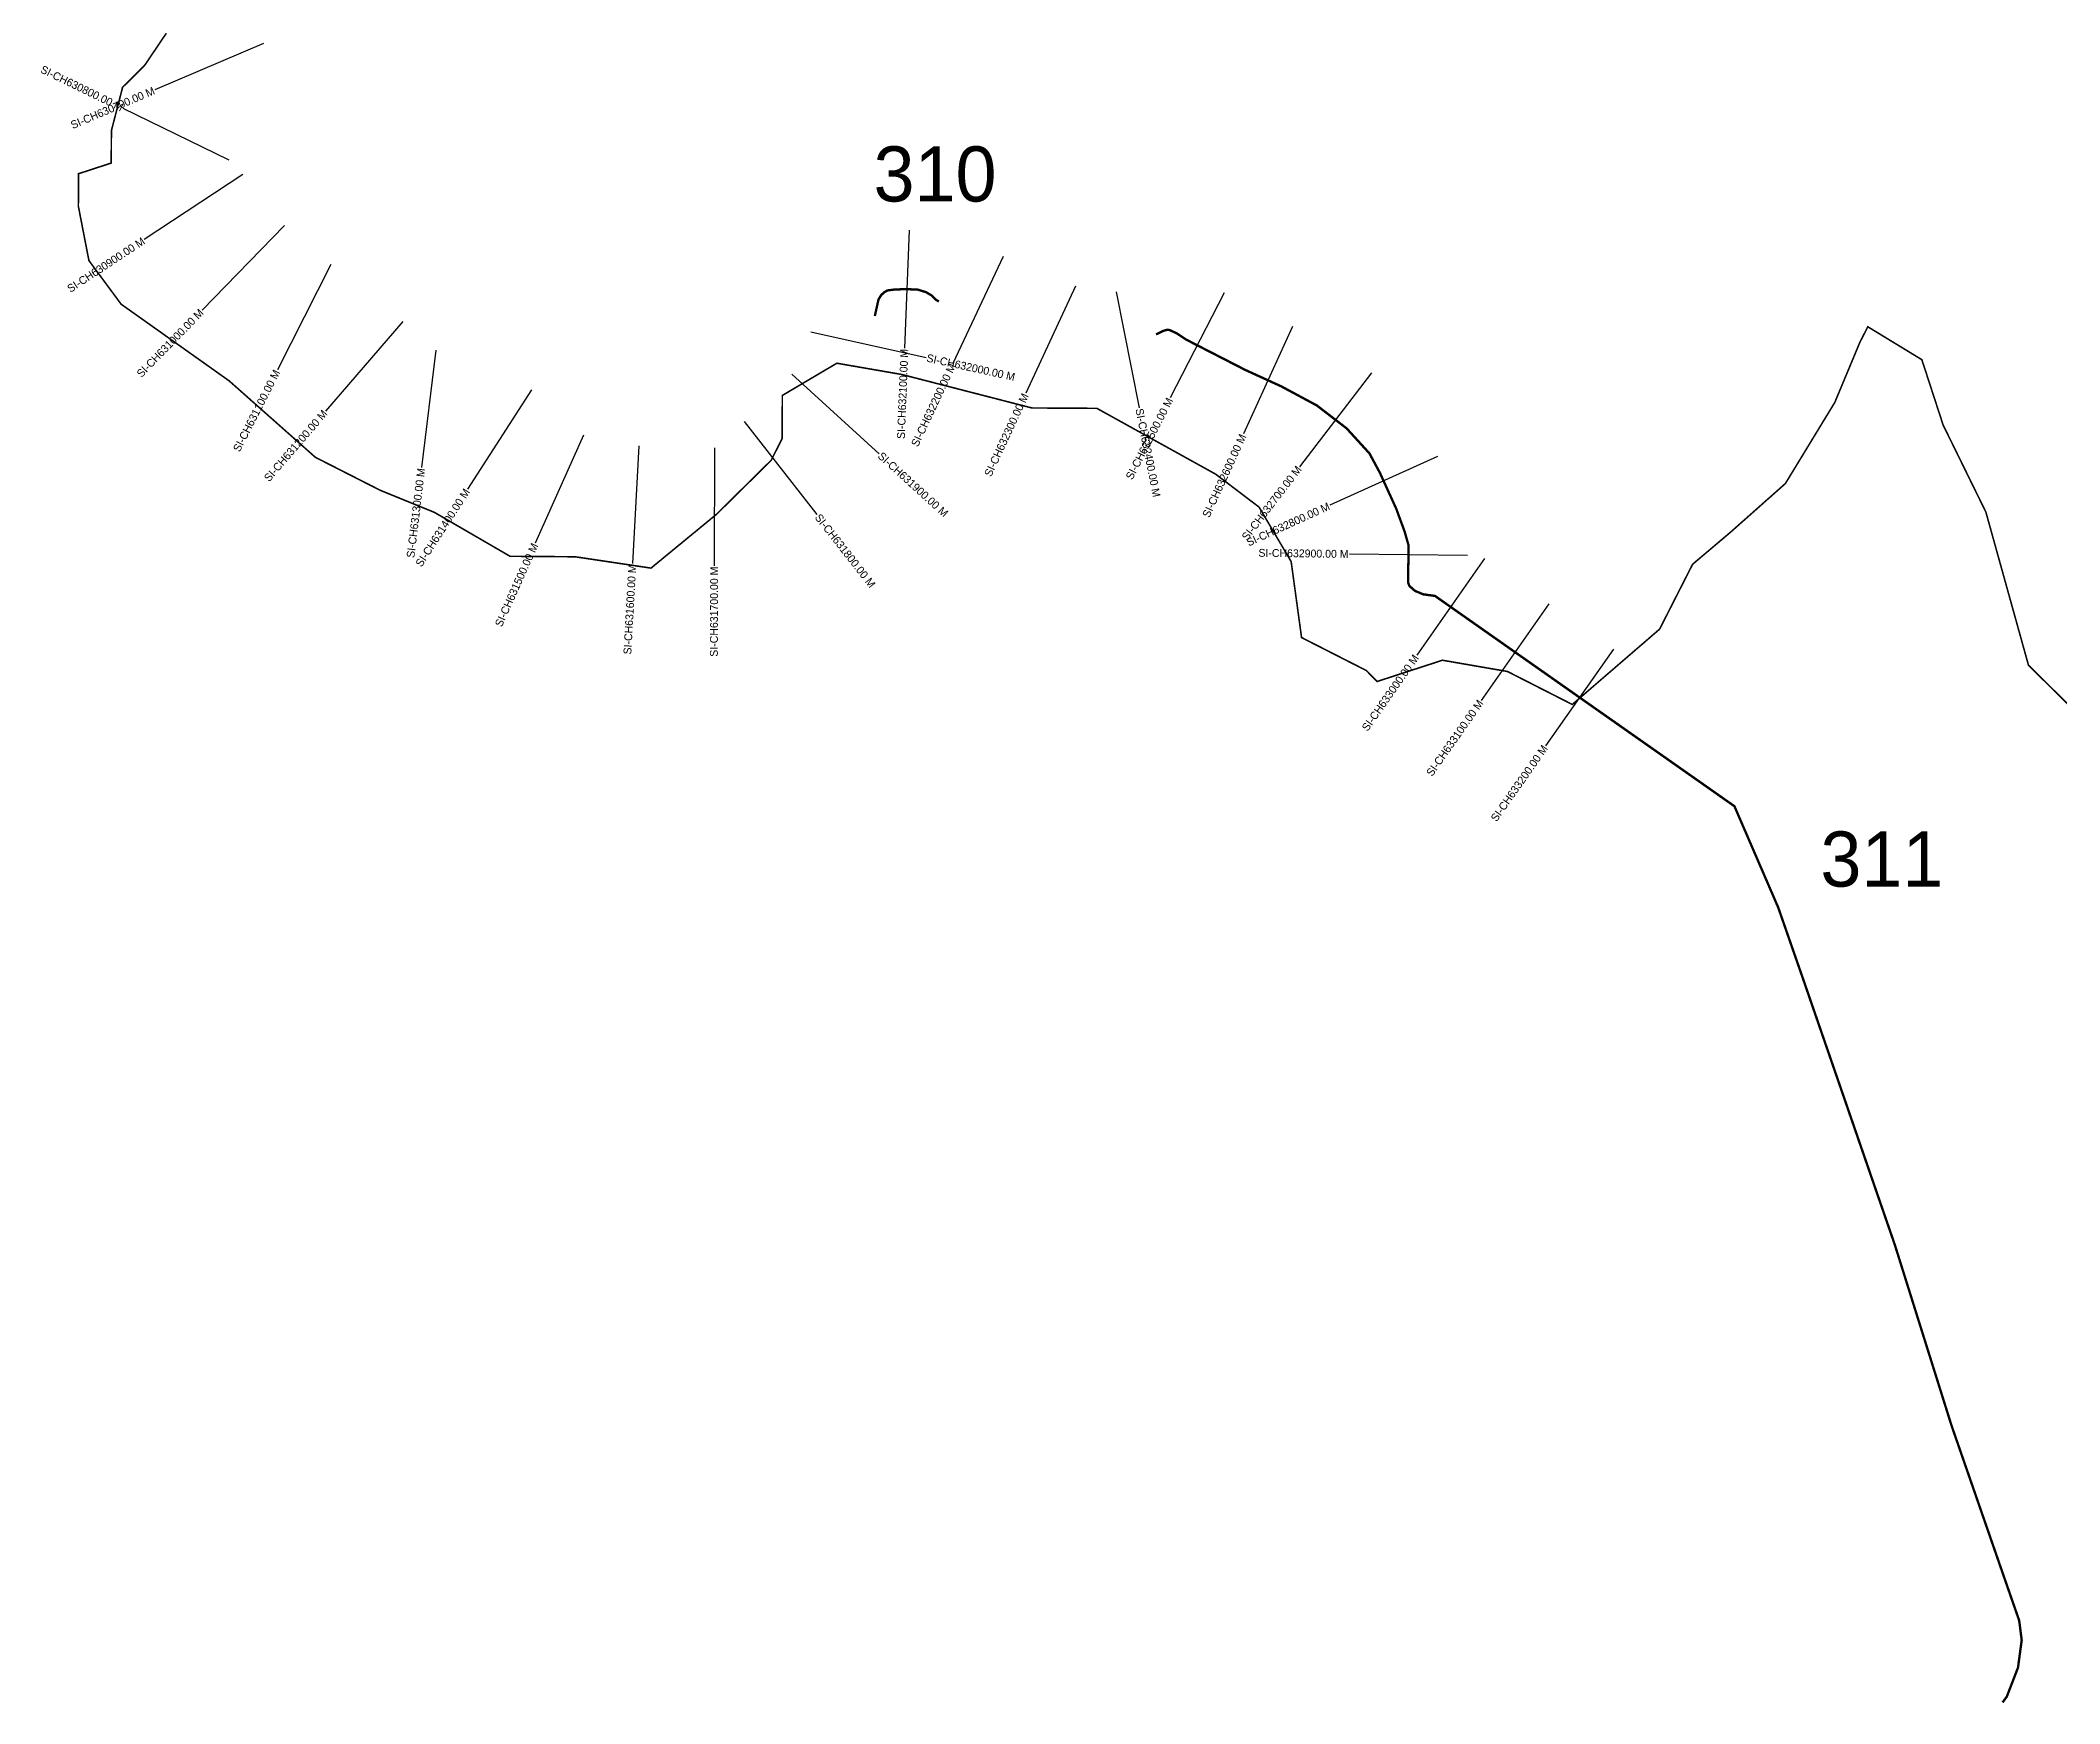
# Model space of a CAD drawing. Header units: metres. Extents: x 325413 to 333645, y 1807947 to 1814967.
# Drawn here: x 325568 to 328132, y 1807947 to 1810060 of the extents above; entities that cross this region are included whole.
import ezdxf
from ezdxf.enums import TextEntityAlignment as Align

# ---------------------------------------------------------------- set-up
doc = ezdxf.new("R2010")
doc.units = ezdxf.units.M
for name, color, linetype in [('CS', 134, 'Continuous'), ('CSMark', 6, 'Continuous'), ('NATURALLY PROTECTED', 3, 'Continuous')]:
    doc.layers.add(name, color=color, linetype=linetype)

msp = doc.modelspace()

# ---------------------------------------------------------------- linework, layer by layer
at = {"color": 6, "const_width": 2}
msp.add_lwpolyline([(325727.7, 1810068.7), (325699.9, 1810027.5), (325672.2, 1810000.1), (325658, 1809945.1), (325657.7, 1809903.8), (325616.3, 1809890.3), (325616, 1809849), (325629.4, 1809780), (325670.3, 1809724.6), (325807.5, 1809627.2), (325917, 1809530.1), (325999.4, 1809488.2), (326068.1, 1809460.2), (326164.2, 1809404.4), (326246.8, 1809403.8), (326343.2, 1809389.4), (326426.3, 1809457.7), (326495.7, 1809526.2), (326509.6, 1809553.6), (326510, 1809608.7), (326579.2, 1809649.6), (326661.7, 1809635.3), (326826.8, 1809592.8), (326909.4, 1809592.3), (327060.4, 1809508.6), (327115.3, 1809466.9), (327156.1, 1809397.7), (327169.3, 1809301.2), (327251.6, 1809259.3), (327265.3, 1809245.4), (327348.2, 1809272.4), (327430.8, 1809258.1), (327513.1, 1809216.2), (327624, 1809311.9), (327665.9, 1809394.3), (327714.4, 1809435.3), (327783.7, 1809496.8), (327846.4, 1809599.7), (327878.5, 1809676.6), (327888.4, 1809695.9), (327957, 1809654.1), (327984, 1809571.2), (328038.3, 1809460.6), (328092.4, 1809266.1), (328177.3, 1809182.1)], dxfattribs=at)
at = {"layer": 'CS'}
for p, q in [((325851.1, 1810055.5), (325713.1, 1809996.7)), ((325807.6, 1809907.4), (325672.8, 1809973.2)), ((325825, 1809889.1), (325699.7, 1809806.6)), ((325877.7, 1809824.4), (325773.1, 1809716.9)), ((326671, 1809818.6), (326665, 1809668.7)), ((325936.8, 1809774.8), (325868.7, 1809641.2)), ((326790.3, 1809785.1), (326726.6, 1809649.3)), ((326882.3, 1809747.4), (326819.1, 1809611.4)), ((326933.8, 1809740.2), (326963, 1809593.1)), ((327071.2, 1809739.1), (327002.6, 1809605.7)), ((326027.9, 1809702.6), (325930, 1809588.9)), ((326546.1, 1809689.3), (326692.6, 1809656.9)), ((327157.6, 1809696.2), (327095.4, 1809559.8)), ((326069.8, 1809666.1), (326051.6, 1809517.2)), ((326522.1, 1809635.8), (326633, 1809534.7)), ((327258.2, 1809637.2), (327166.8, 1809518.2)), ((326191.6, 1809615.7), (326110.2, 1809489.7)), ((326461.4, 1809575.4), (326553.9, 1809457.3)), ((326257.5, 1809558.1), (326196.2, 1809421.2)), ((326327.9, 1809544.9), (326319.6, 1809395.1)), ((326423.9, 1809542.3), (326423.4, 1809392.3)), ((327341.8, 1809531.2), (327205.2, 1809469.2)), ((327380, 1809405.2), (327230, 1809407.3)), ((327401.7, 1809401.5), (327315.5, 1809278.8)), ((327483.5, 1809344), (327397.3, 1809221.3)), ((327565.4, 1809286.5), (327479.2, 1809163.8))]:
    msp.add_line(p, q, dxfattribs=at)
at = {"layer": 'NATURALLY PROTECTED', "const_width": 3, "flags": 128}
for points in [[(326627.4, 1809709.6), (326628.5, 1809714.4), (326632.1, 1809730.7), (326635.8, 1809736.5), (326639.5, 1809739.8), (326643.6, 1809742.1), (326652.6, 1809743.2), (326666.7, 1809743.7), (326681.9, 1809743.1), (326692.3, 1809739.9), (326699.2, 1809735.9), (326704.9, 1809730.2), (326708.8, 1809728)], [(326984.5, 1809686.2), (326993, 1809690.4), (326998.5, 1809692.1), (327001.9, 1809691.7), (327010.9, 1809687.5), (327022.6, 1809679.7), (327097.8, 1809641.1), (327143.6, 1809620.2), (327188.8, 1809595.9), (327226.5, 1809566.9), (327255.5, 1809535.1), (327268.9, 1809510.2), (327289.5, 1809464.9), (327300.2, 1809435.8), (327305.2, 1809418.2), (327305, 1809401.1), (327304.7, 1809381.1), (327304.6, 1809371), (327306.4, 1809366.6), (327313.3, 1809360.5), (327323.8, 1809356.1), (327338.7, 1809354.1), (327719, 1809087), (327774.6, 1808958.4), (327806.6, 1808866.4), (327922.8, 1808529.6), (327994.7, 1808300.4), (328058.2, 1808117.2), (328080.6, 1808052.8), (328083.8, 1808027.9), (328079.1, 1807993), (328064.9, 1807956.2), (328059.5, 1807948.8)]]:
    msp.add_lwpolyline(points, dxfattribs=at)

# ---------------------------------------------------------------- texts
at = {"char_height": 70, "attachment_point": 1}
for s, width, insert in [('310', 322.765, (326625.8, 1809925)), ('311', 95.172, (327828.2, 1809054.9))]:
    msp.add_mtext_dynamic_manual_height_columns(s, width=width, gutter_width=1, heights=[0], dxfattribs=dict(at, insert=insert))
at = {"layer": 'CSMark'}
for s, rotation, p in [('SI-CH630800.00 M', 333.9829, (325671.9, 1809973.6)), ('SI-CH630700.00 M', 23.0636, (325712.2, 1809996.3)), ('SI-CH630900.00 M', 33.3767, (325698.9, 1809806)), ('SI-CH631000.00 M', 45.7801, (325772.4, 1809716.2)), ('SI-CH632100.00 M', 87.7211, (326665, 1809667.8)), ('SI-CH631100.00 M', 63.0052, (325868.3, 1809640.3)), ('SI-CH632200.00 M', 64.8813, (326726.2, 1809648.4)), ('SI-CH632300.00 M', 65.09, (326818.7, 1809610.5)), ('SI-CH631200.00 M', 49.2477, (325929.3, 1809588.2)), ('SI-CH632500.00 M', 62.7943, (327002.2, 1809604.8)), ('SI-CH632600.00 M', 65.4836, (327095, 1809558.8)), ('SI-CH631300.00 M', 83.0356, (326051.5, 1809516.2)), ('SI-CH632700.00 M', 52.4711, (327166.2, 1809517.4)), ('SI-CH631400.00 M', 57.1466, (326109.7, 1809488.9)), ('SI-CH632800.00 M', 24.4446, (327204.3, 1809468.7)), ('SI-CH631500.00 M', 65.8988, (326195.8, 1809420.3)), ('SI-CH632900.00 M', 359.227, (327229, 1809407.3)), ('SI-CH631600.00 M', 86.7942, (326319.5, 1809394.1)), ('SI-CH631700.00 M', 89.7979, (326423.4, 1809391.3)), ('SI-CH633000.00 M', 54.9157, (327314.9, 1809277.9)), ('SI-CH633100.00 M', 54.9157, (327396.8, 1809220.5)), ('SI-CH633200.00 M', 54.9157, (327478.6, 1809163))]:
    msp.add_text(s, height=10, rotation=rotation, dxfattribs=at).set_placement(p, align=Align.MIDDLE_RIGHT)
for s, rotation, p in [('SI-CH632000.00 M', 347.506, (326693.5, 1809656.7)), ('SI-CH632400.00 M', 281.2368, (326963.2, 1809592.1)), ('SI-CH631900.00 M', 317.6561, (326633.7, 1809534.1)), ('SI-CH631800.00 M', 308.0606, (326554.5, 1809456.5))]:
    msp.add_text(s, height=10, rotation=rotation, dxfattribs=at).set_placement(p, align=Align.MIDDLE_LEFT)

doc.saveas('drawing.dxf')
